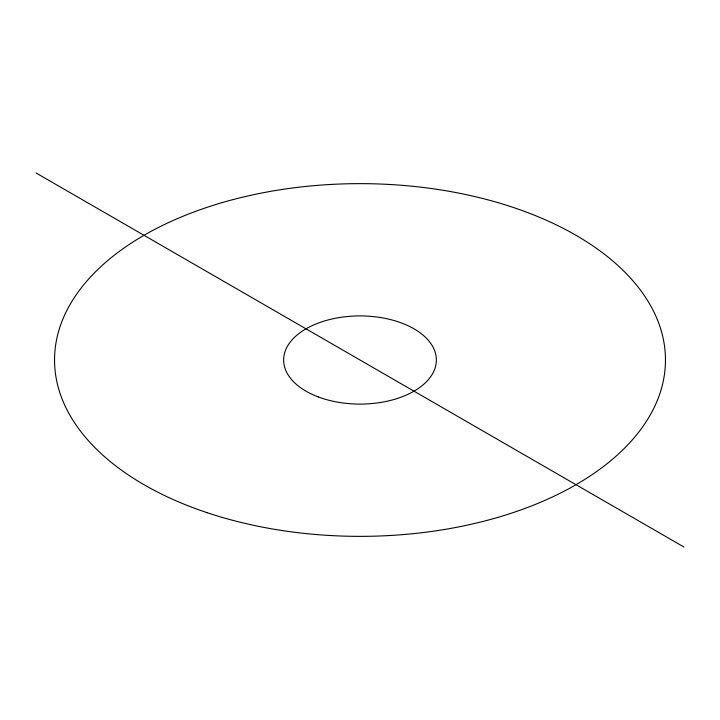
<?xml version="1.0" encoding="UTF-8"?>
<svg xmlns="http://www.w3.org/2000/svg" width="720" height="720" viewBox="0 0 720 720"><rect width="100%" height="100%" fill="white"/><g stroke="black" fill="none" stroke-linecap="round" stroke-linejoin="round"><path stroke-width="1.08" d="M36 172.944L684 547.056M318.249 396.918A76.365 44.091 0 0 0 436.257 362.412A76.365 44.091 0 0 0 325.494 320.67A76.365 44.091 0 0 0 318.249 396.918M207.261 512.73A305.469 176.364 0 0 0 665.469 360A305.469 176.364 0 0 0 207.261 207.27A305.469 176.364 0 0 0 207.261 512.73"/></g></svg>
